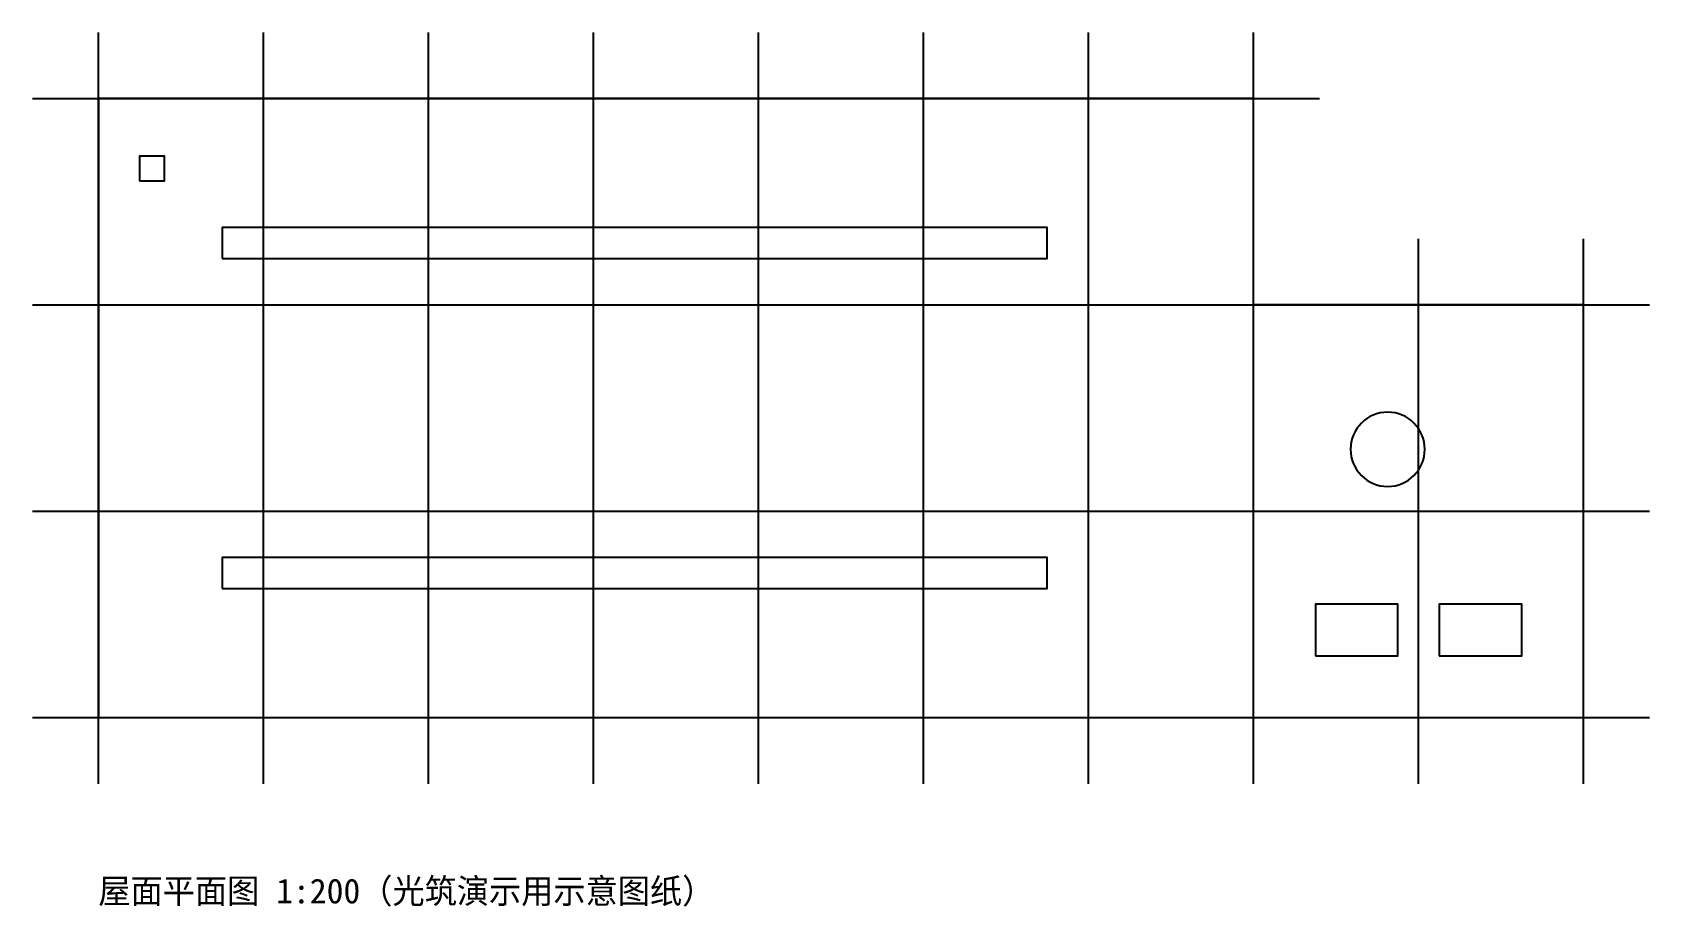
# Model space of a CAD drawing. Header units: millimetres. Extents: x -3200 to 75200, y -9157 to 33200.
import ezdxf

# ---------------------------------------------------------------- set-up
doc = ezdxf.new("R2010")
doc.units = ezdxf.units.MM
for name, color, linetype in [('A-ANNO', 7, 'Continuous'), ('A-AXIS', 1, 'Continuous'), ('A-EQPM', 2, 'Continuous'), ('A-OPEN', 3, 'Continuous'), ('A-ROOF', 7, 'Continuous')]:
    doc.layers.add(name, color=color, linetype=linetype)

msp = doc.modelspace()

# ---------------------------------------------------------------- linework, layer by layer
at = {"layer": 'A-AXIS'}
for p, q in [((0, -3200), (0, 33200)), ((8000, -3200), (8000, 33200)), ((16000, -3200), (16000, 33200)), ((24000, -3200), (24000, 33200)), ((32000, -3200), (32000, 33200)), ((40000, -3200), (40000, 33200)), ((48000, -3200), (48000, 33200)), ((56000, -3200), (56000, 33200)), ((-3200, 30000), (59200, 30000)), ((64000, -3200), (64000, 23200)), ((72000, -3200), (72000, 23200)), ((-3200, 20000), (75200, 20000)), ((-3200, 10000), (75200, 10000)), ((-3200, 0), (75200, 0))]:
    msp.add_line(p, q, dxfattribs=at)
at = {"layer": 'A-EQPM'}
msp.add_lwpolyline([(60700, 13000, 1), (64300, 13000, 1)], format="xyb", close=True, dxfattribs=at)
for points in [[(59000, 3000), (63000, 3000), (63000, 5500), (59000, 5500)], [(65000, 3000), (69000, 3000), (69000, 5500), (65000, 5500)]]:
    msp.add_lwpolyline(points, close=True, dxfattribs=at)
at = {"layer": 'A-OPEN'}
for points in [[(2000, 26000), (3200, 26000), (3200, 27200), (2000, 27200)], [(6000, 22250), (46000, 22250), (46000, 23750), (6000, 23750)], [(6000, 6250), (46000, 6250), (46000, 7750), (6000, 7750)]]:
    msp.add_lwpolyline(points, close=True, dxfattribs=at)
at = {"layer": 'A-ROOF'}
msp.add_lwpolyline([(0, 0), (72000, 0), (72000, 20000), (56000, 20000), (56000, 30000), (0, 30000)], close=True, dxfattribs=at)

# ---------------------------------------------------------------- texts
at = {"layer": 'A-ANNO'}
msp.add_text('屋面平面图 1:200（光筑演示用示意图纸）', height=1200, dxfattribs=at).set_placement((0, -9000))

doc.saveas('drawing.dxf')
